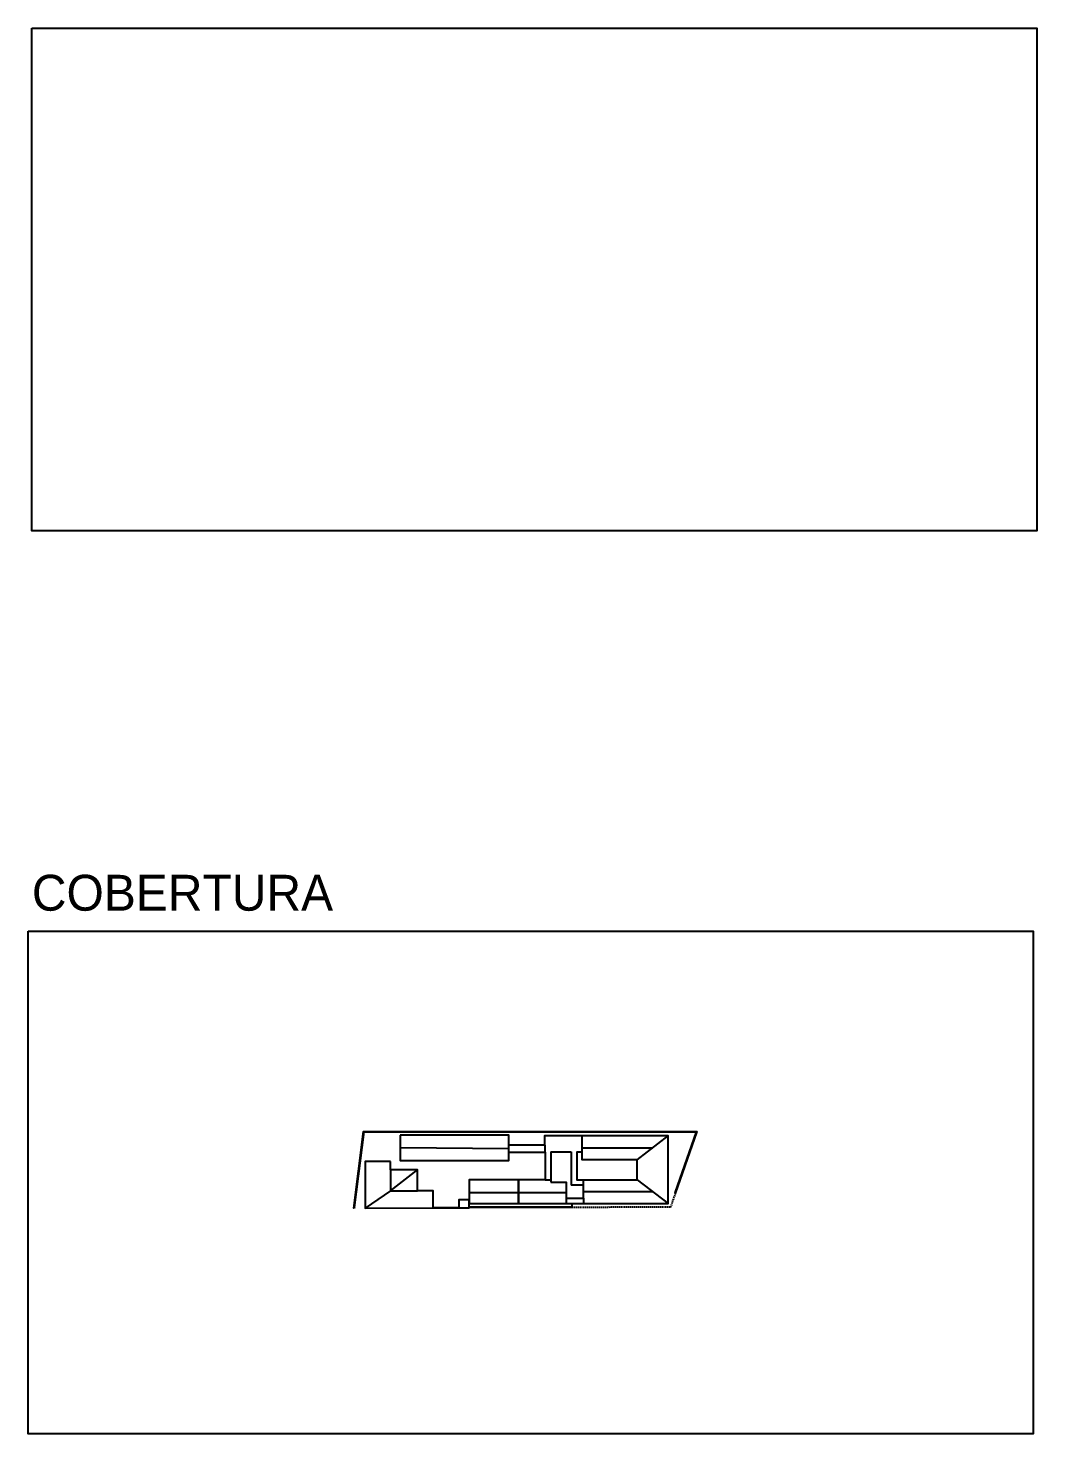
# Model space of a CAD drawing. Header units: centimetres. Extents: x 0 to 1099704, y -139216 to 99734.
# Drawn here: x 665680 to 705042, y -68745 to -13891 of the extents above; entities that cross this region are included whole.
import ezdxf

# ---------------------------------------------------------------- set-up
doc = ezdxf.new("R2010")
doc.units = ezdxf.units.CM
doc.header["$LTSCALE"] = 4
doc.linetypes.add('HIDDENX2', pattern=[19.05, 12.7, -6.35])
for name, color, linetype in [('0.1', 1, 'Continuous'), ('0.2', 2, 'Continuous'), ('0.4', 4, 'Continuous'), ('NOVO', 170, 'Continuous')]:
    doc.layers.add(name, color=color, linetype=linetype)
doc.layers.add('C-TEXTO-03', color=2, linetype='Continuous', lineweight=20)
doc.styles.add('Símbolos', font='ERASLGHT.TTF')

msp = doc.modelspace()

# ---------------------------------------------------------------- linework, layer by layer
at = {"layer": '0.1', "linetype": 'HIDDENX2'}
for points in [[(690933.585, -59359.173), (690746.493, -59898.674)], [(690746.493, -59898.674), (686905.95, -59909.173)]]:
    msp.add_lwpolyline(points, dxfattribs=at)
at = {"layer": '0.2'}
for p, q in [((679814.94, -58445.763), (679814.94, -59259.149)), ((679814.94, -59259.149), (680869.94, -58445.763)), ((679814.94, -59259.149), (678831.322, -59931.247)), ((679814.94, -59259.149), (680869.94, -59259.149)), ((684810.247, -59342.37), (682890.238, -59342.37))]:
    msp.add_line(p, q, dxfattribs=at)
msp.add_lwpolyline([(679814.94, -58115.763), (678829.94, -58115.763), (678831.322, -59931.247), (681484.009, -59923.341), (681484.523, -59259.149), (680869.94, -59259.149), (680869.94, -58445.763), (679814.94, -58445.763), (679814.94, -58115.763)], dxfattribs=at)
for points in [[(682890.238, -59757.37), (684810.247, -59757.37), (684810.247, -58827.37), (682890.238, -58827.37)], [(682490.238, -59921.245), (682890.238, -59921.245), (682890.238, -59606.245), (682490.238, -59606.245)]]:
    msp.add_lwpolyline(points, close=True, dxfattribs=at)
at = {"layer": '0.4'}
for p, q in [((684434.014, -57617.905), (680199.014, -57587.866)), ((684434.014, -57752.903), (684434.014, -57482.906)), ((685858.247, -57481.342), (685828.247, -57482.906)), ((685858.247, -57752.903), (685858.247, -57481.342)), ((687293.247, -58051.37), (687293.247, -57121.37)), ((687293.247, -57586.37), (690050.247, -57586.37)), ((689440.247, -58051.37), (690660.247, -57121.37)), ((686073.247, -57737.903), (686873.247, -57737.903)), ((686873.247, -57737.903), (686873.247, -59042.37)), ((685858.247, -58827.37), (686073.247, -58827.37)), ((686671.65, -58927.37), (686671.65, -59757.37)), ((687350.247, -59042.37), (687350.247, -58827.37)), ((689440.247, -58827.37), (690660.247, -59757.37)), ((686671.65, -59342.37), (684810.247, -59342.37)), ((686671.65, -59542.37), (686671.65, -59757.37)), ((686905.95, -59909.173), (686905.95, -59757.469, 72875.6)), ((687350.247, -59292.37), (690050.247, -59292.37)), ((687350.247, -59542.37), (687350.247, -59757.37)), ((687350.247, -59542.37), (687350.247, -59757.37)), ((678411.914, -59912.394), (678408.791, -59932.402)), ((681469.009, -59923.372), (682490.238, -59921.245)), ((681484.024, -59908.341), (682490.207, -59906.245))]:
    msp.add_line(p, q, dxfattribs=at)
for points in [[(678408.791, -59932.402), (678389.189, -59932.456), (678771.075, -56942.906), (691771.515, -56942.906), (690933.585, -59359.173)], [(678411.914, -59912.394), (678788.683, -56962.906), (691743.411, -56962.906), (690919.352, -59339.173)], [(680199.014, -57092.906), (680199.014, -58082.827), (684434.014, -58082.827), (684434.014, -57752.903), (685858.247, -57752.903), (685858.247, -58827.37), (684810.247, -58827.37), (684810.247, -59757.37), (690660.247, -59757.37), (690660.247, -57121.37), (685828.247, -57121.37), (685828.247, -57482.906), (684434.014, -57482.906), (684434.014, -57092.906), (680199.014, -57092.906)], [(686073.247, -57737.903), (686073.247, -58927.37)], [(687293.247, -57752.903), (687088.247, -57752.903), (687088.247, -58827.37), (689440.247, -58827.37), (689440.247, -58051.37), (687293.247, -58051.37), (687293.247, -57752.903)], [(686073.247, -58927.37), (686671.65, -58927.37), (686671.65, -59542.37), (687350.247, -59542.37), (687350.247, -59042.37), (686873.247, -59042.37)], [(686905.95, -59889.173), (682890.238, -59901.937)], [(686905.95, -59909.173), (682890.238, -59921.245)]]:
    msp.add_lwpolyline(points, dxfattribs=at)
at = {"layer": 'NOVO'}
for points in [[(665826.86, -13890.964), (705042.234, -13890.964), (705042.234, -33509.992), (665826.86, -33509.992)], [(665680.095, -49126.393), (704895.469, -49126.393), (704895.469, -68745.421), (665680.095, -68745.421)]]:
    msp.add_lwpolyline(points, close=True, dxfattribs=at)

# ---------------------------------------------------------------- texts
at = {"layer": 'C-TEXTO-03', "insert": (665826.86, -46929.698), "char_height": 1400, "width": 24161.92517, "attachment_point": 1, "style": 'Símbolos'}
msp.add_mtext('COBERTURA', dxfattribs=at)

doc.saveas('drawing.dxf')
